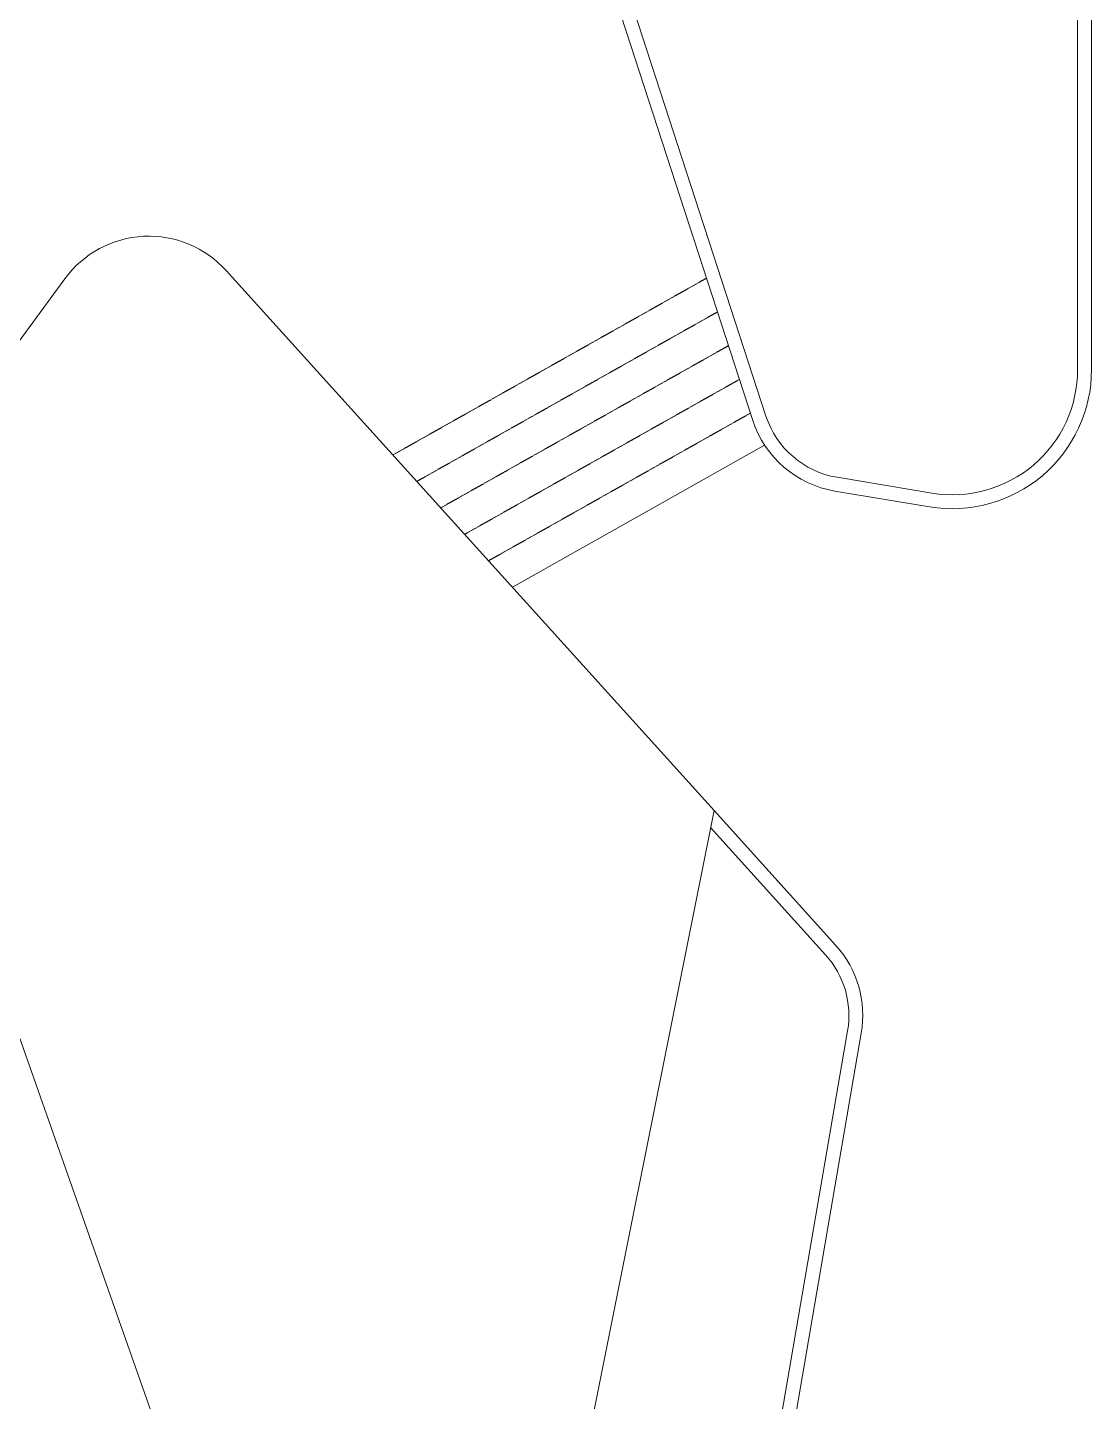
# Model space of a CAD drawing. Header units: millimetres. Extents: x 379264 to 1158416, y -283062 to 356890.
# Drawn here: x 1019706.2 to 1020012.2, y -6002.7 to -5607.7 of the extents above; entities that cross this region are included whole.
import ezdxf

# ---------------------------------------------------------------- set-up
doc = ezdxf.new("R2010")
doc.units = ezdxf.units.MM
doc.linetypes.add('keyplan TANG 1$0$Can Ho Tang 3$0$Unit OTEL Type3c$0$Hidden10.5', pattern=[1.5, 1, -0.5])
doc.layers.add('BLOCK C - CHI TIET THANG 9$0$DnW', color=20, linetype='Continuous')
doc.layers.add('keyplan TANG 1$0$Hatch vat lieu', color=250, linetype='Continuous', lineweight=5)
doc.layers.add('keyplan TANG 1$0$Net Thay khac', color=250, linetype='Continuous', lineweight=15)

# ---------------------------------------------------------------- blocks, each defined once
blk = doc.blocks.new('keyplan TANG 1')
at = {"layer": 'keyplan TANG 1$0$Hatch vat lieu'}
blk.add_lwpolyline([(68992.20638346206, 83285.03304994857), (70354.97135458858, 83058.60717870627, 0.4633024402719611), (72450.00000000099, 84834.26426789496), (72450.00000000105, 104153.2883844772, 0.3046999517355401), (71330.58155158942, 105819.6643179441), (64170.16157063737, 108744.124304907, 0.3210928875494166), (63264.00735144626, 108528.4682719542), (61216.2937385671, 106173.6962566201, 0.263438212756931), (61059.22591283353, 105401.2077550995), (67969.07792496058, 84165.2109200136, 0.2798745618264004)], format="xyb", close=True, dxfattribs=at)
blk.add_lwpolyline([(67172.98676581046, 78251.09111452196), (68825.99177954992, 76421.8133506155, -0.2301635320114392), (69142.70022348297, 75330.19122716691), (66837.92360160424, 61909.4413810866, -0.5537451394130931), (64799.07868626685, 61073.04401525023), (61966.05479943642, 63104.70212766045, -0.1536645100158588), (61497.5447531598, 63729.09804081771), (60591.66169780074, 66299.99986345373)], format="xyb", dxfattribs=at)
at = {"layer": 'keyplan TANG 1$0$Net Thay khac'}
blk.add_lwpolyline([(67778.89258611284, 84103.3276679386, 0.2798745618390583), (68959.42542286083, 83087.7378178165), (70322.19039401453, 82861.31194656965, 0.463302440267753), (72650.00000000099, 84834.26426789496), (72650.00000000105, 104153.2883844772, 0.304699951743117), (71406.20172393683, 106004.8171994613), (64245.78174303588, 108929.2771864033, 0.321092887539552), (63113.08896905248, 108659.7071452183), (61065.37535616802, 106304.9351298784, 0.2634382127502101), (60869.0405739909, 105339.3245030089)], format="xyb", close=True, dxfattribs=at)
for points in [[(67221.85271674191, 78495.31922846806), (60208.91979805537, 86256.09559713799, 0.4747797497003866), (57887.22796740715, 86138.60524978145), (55316.58683750319, 82640.14434393571, 0.2480240922332413), (55110.60960928869, 81253.45364191412), (60379.60910111462, 66299.99986345373), (63552.16828258353, 66299.99986345373, 0.3574881999877796), (65023.01574816409, 67505.70794546214), (67221.85271674191, 78495.31922846806)], [(67221.85271674191, 78495.31922846806), (68974.38187470118, 76555.90428864263, -0.2301635320114462), (69339.81469462399, 75296.34030004806), (67035.03807274526, 61875.59045396774, -0.5537451394131186), (64682.52470889437, 60910.5165703104), (61849.50082206394, 62942.17468272062, -0.1536645100158591), (61308.91230712942, 63662.63150559441), (60379.60910111462, 66299.99986345373)]]:
    blk.add_lwpolyline(points, format="xyb", dxfattribs=at)
at = {"layer": 'keyplan TANG 1$0$Net Thay khac', "color": 251, "linetype": 'keyplan TANG 1$0$Can Ho Tang 3$0$Unit OTEL Type3c$0$Hidden10.5'}
for points in [[(62603.87263783434, 83605.75035377924), (67113.91525455896, 86146.99755891348)], [(62947.51049510372, 83225.4677255266), (67271.72351086518, 85662.00661763345)], [(63291.14835237322, 82845.18509727396), (67429.53176717128, 85177.01567635342)], [(63634.78620964271, 82464.90246902156), (67587.3400234775, 84692.02473507338)], [(63978.42406691209, 82084.61984076892), (67745.14827978372, 84207.03379379335)]]:
    blk.add_lwpolyline(points, dxfattribs=at)
at = {"layer": 'keyplan TANG 1$0$Net Thay khac'}
blk.add_lwpolyline([(64322.06192418159, 81704.33721251629), (67948.93292645115, 83747.94889896066)], dxfattribs=at)

msp = doc.modelspace()

# ---------------------------------------------------------------- block references
at = {"layer": 'BLOCK C - CHI TIET THANG 9$0$DnW', "xscale": 0.02, "yscale": 0.02, "zscale": 0.02}
msp.add_blockref('keyplan TANG 1', (1018559.225811963, -7402.719552127121), dxfattribs=at)

doc.saveas('drawing.dxf')
